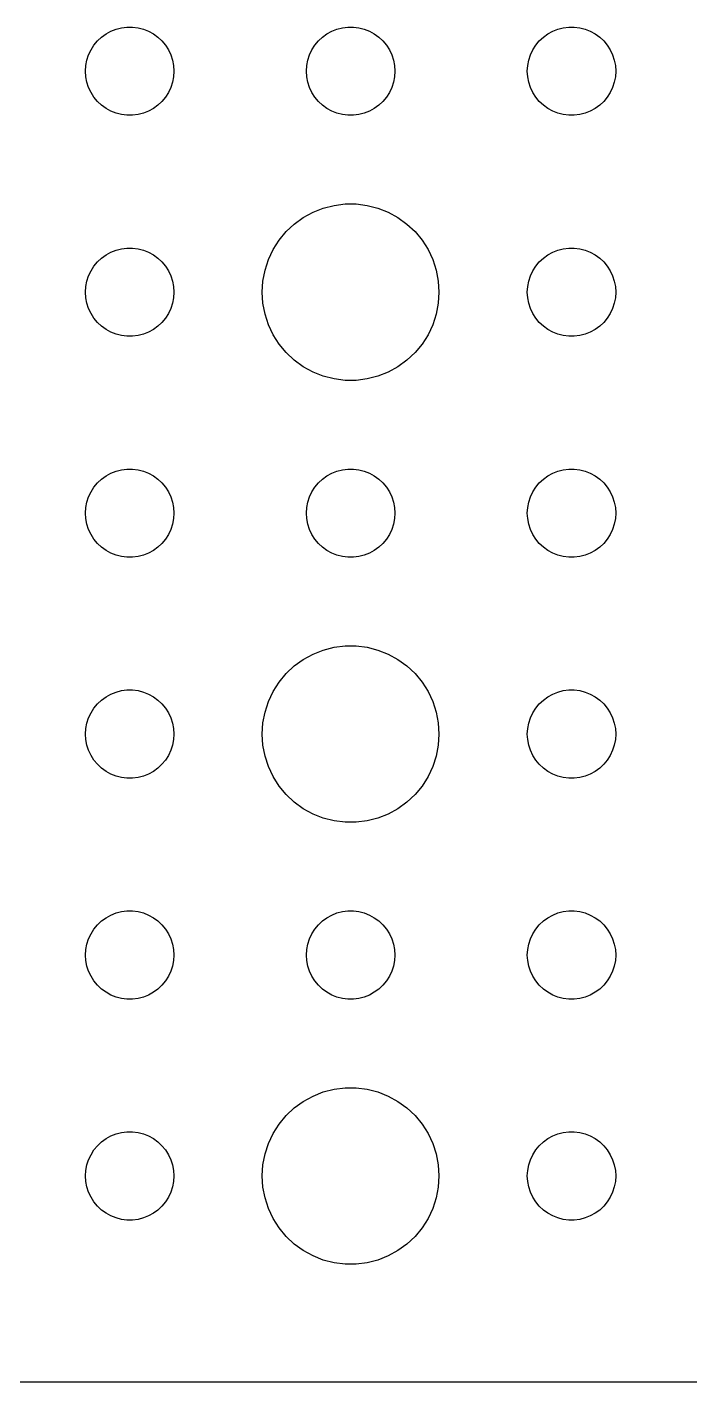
# Model space of a CAD drawing. Header units: metres. Extents: x -97 to 97, y -97 to 97.
# Drawn here: x 49.02 to 71.52, y -96.99 to -51 of the extents above; entities that cross this region are included whole.
import ezdxf

# ---------------------------------------------------------------- set-up
doc = ezdxf.new("R2010")
doc.units = ezdxf.units.M

msp = doc.modelspace()

# ---------------------------------------------------------------- linework, layer by layer
for p, q in [((52.0365, -51.0734), (52.2189, -51.0266)), ((52.2189, -51.0266), (52.4058, -51.003)), ((52.4058, -51.003), (52.5942, -51.003)), ((52.5942, -51.003), (52.7811, -51.0266)), ((52.7811, -51.0266), (52.9635, -51.0734)), ((59.5365, -51.0734), (59.7189, -51.0266)), ((59.7189, -51.0266), (59.9058, -51.003)), ((59.9058, -51.003), (60.0942, -51.003)), ((60.0942, -51.003), (60.2811, -51.0266)), ((60.2811, -51.0266), (60.4635, -51.0734)), ((67.0365, -51.0734), (67.2189, -51.0266)), ((67.2189, -51.0266), (67.4058, -51.003)), ((67.4058, -51.003), (67.5942, -51.003)), ((67.5942, -51.003), (67.7811, -51.0266)), ((67.7811, -51.0266), (67.9635, -51.0734)), ((51.2865, -51.6183), (51.4065, -51.4732)), ((51.4065, -51.4732), (51.5439, -51.3442)), ((51.5439, -51.3442), (51.6963, -51.2335)), ((51.6963, -51.2335), (51.8613, -51.1428)), ((51.8613, -51.1428), (52.0365, -51.0734)), ((52.9635, -51.0734), (53.1387, -51.1428)), ((53.1387, -51.1428), (53.3037, -51.2335)), ((53.3037, -51.2335), (53.4561, -51.3442)), ((53.4561, -51.3442), (53.5934, -51.4732)), ((53.5934, -51.4732), (53.7135, -51.6183)), ((58.7865, -51.6183), (58.9065, -51.4732)), ((58.9065, -51.4732), (59.0439, -51.3442)), ((59.0439, -51.3442), (59.1963, -51.2335)), ((59.1963, -51.2335), (59.3613, -51.1428)), ((59.3613, -51.1428), (59.5365, -51.0734)), ((60.4635, -51.0734), (60.6387, -51.1428)), ((60.6387, -51.1428), (60.8037, -51.2335)), ((60.8037, -51.2335), (60.9561, -51.3442)), ((60.9561, -51.3442), (61.0934, -51.4732)), ((61.0934, -51.4732), (61.2135, -51.6183)), ((66.2865, -51.6183), (66.4065, -51.4732)), ((66.4065, -51.4732), (66.5439, -51.3442)), ((66.5439, -51.3442), (66.6963, -51.2335)), ((66.6963, -51.2335), (66.8613, -51.1428)), ((66.8613, -51.1428), (67.0365, -51.0734)), ((67.9635, -51.0734), (68.1387, -51.1428)), ((68.1387, -51.1428), (68.3037, -51.2335)), ((68.3037, -51.2335), (68.4561, -51.3442)), ((68.4561, -51.3442), (68.5934, -51.4732)), ((68.5934, -51.4732), (68.7135, -51.6183)), ((51.0471, -52.127), (51.1053, -51.9478)), ((51.1053, -51.9478), (51.1855, -51.7774)), ((51.1855, -51.7774), (51.2865, -51.6183)), ((53.7135, -51.6183), (53.8145, -51.7774)), ((53.8145, -51.7774), (53.8947, -51.9478)), ((53.8947, -51.9478), (53.9529, -52.127)), ((58.5471, -52.127), (58.6053, -51.9478)), ((58.6053, -51.9478), (58.6855, -51.7774)), ((58.6855, -51.7774), (58.7865, -51.6183)), ((61.2135, -51.6183), (61.3145, -51.7774)), ((61.3145, -51.7774), (61.3947, -51.9478)), ((61.3947, -51.9478), (61.4529, -52.127)), ((66.0471, -52.127), (66.1053, -51.9478)), ((66.1053, -51.9478), (66.1855, -51.7774)), ((66.1855, -51.7774), (66.2865, -51.6183)), ((68.7135, -51.6183), (68.8145, -51.7774)), ((68.8145, -51.7774), (68.8947, -51.9478)), ((68.8947, -51.9478), (68.9529, -52.127)), ((51, -52.5), (51.0118, -52.312)), ((51.0118, -52.312), (51.0471, -52.127)), ((53.9529, -52.127), (53.9882, -52.312)), ((53.9882, -52.312), (54, -52.5)), ((58.5, -52.5), (58.5118, -52.312)), ((58.5118, -52.312), (58.5471, -52.127)), ((61.4529, -52.127), (61.4882, -52.312)), ((61.4882, -52.312), (61.5, -52.5)), ((66, -52.5), (66.0118, -52.312)), ((66.0118, -52.312), (66.0471, -52.127)), ((68.9529, -52.127), (68.9882, -52.312)), ((68.9882, -52.312), (69, -52.5)), ((51.0118, -52.688), (51, -52.5)), ((51.0471, -52.873), (51.0118, -52.688)), ((51.1053, -53.0522), (51.0471, -52.873)), ((53.9529, -52.873), (53.8947, -53.0522)), ((53.9882, -52.688), (53.9529, -52.873)), ((54, -52.5), (53.9882, -52.688)), ((58.5118, -52.688), (58.5, -52.5)), ((58.5471, -52.873), (58.5118, -52.688)), ((58.6053, -53.0522), (58.5471, -52.873)), ((61.4529, -52.873), (61.3947, -53.0522)), ((61.4882, -52.688), (61.4529, -52.873)), ((61.5, -52.5), (61.4882, -52.688)), ((66.0118, -52.688), (66, -52.5)), ((66.0471, -52.873), (66.0118, -52.688)), ((66.1053, -53.0522), (66.0471, -52.873)), ((68.9529, -52.873), (68.8947, -53.0522)), ((68.9882, -52.688), (68.9529, -52.873)), ((69, -52.5), (68.9882, -52.688)), ((51.1855, -53.2226), (51.1053, -53.0522)), ((51.2865, -53.3817), (51.1855, -53.2226)), ((53.8145, -53.2226), (53.7135, -53.3817)), ((53.8947, -53.0522), (53.8145, -53.2226)), ((58.6855, -53.2226), (58.6053, -53.0522)), ((58.7865, -53.3817), (58.6855, -53.2226)), ((61.3145, -53.2226), (61.2135, -53.3817)), ((61.3947, -53.0522), (61.3145, -53.2226)), ((66.1855, -53.2226), (66.1053, -53.0522)), ((66.2865, -53.3817), (66.1855, -53.2226)), ((68.8145, -53.2226), (68.7135, -53.3817)), ((68.8947, -53.0522), (68.8145, -53.2226)), ((51.4065, -53.5268), (51.2865, -53.3817)), ((51.5439, -53.6558), (51.4065, -53.5268)), ((51.6963, -53.7665), (51.5439, -53.6558)), ((51.8613, -53.8572), (51.6963, -53.7665)), ((53.3037, -53.7665), (53.1387, -53.8572)), ((53.4561, -53.6558), (53.3037, -53.7665)), ((53.5934, -53.5268), (53.4561, -53.6558)), ((53.7135, -53.3817), (53.5934, -53.5268)), ((58.9065, -53.5268), (58.7865, -53.3817)), ((59.0439, -53.6558), (58.9065, -53.5268)), ((59.1963, -53.7665), (59.0439, -53.6558)), ((59.3613, -53.8572), (59.1963, -53.7665)), ((60.8037, -53.7665), (60.6387, -53.8572)), ((60.9561, -53.6558), (60.8037, -53.7665)), ((61.0934, -53.5268), (60.9561, -53.6558)), ((61.2135, -53.3817), (61.0934, -53.5268)), ((66.4065, -53.5268), (66.2865, -53.3817)), ((66.5439, -53.6558), (66.4065, -53.5268)), ((66.6963, -53.7665), (66.5439, -53.6558)), ((66.8613, -53.8572), (66.6963, -53.7665)), ((68.3037, -53.7665), (68.1387, -53.8572)), ((68.4561, -53.6558), (68.3037, -53.7665)), ((68.5934, -53.5268), (68.4561, -53.6558)), ((68.7135, -53.3817), (68.5934, -53.5268)), ((52.0365, -53.9266), (51.8613, -53.8572)), ((52.2189, -53.9734), (52.0365, -53.9266)), ((52.4058, -53.997), (52.2189, -53.9734)), ((52.5942, -53.997), (52.4058, -53.997)), ((52.7811, -53.9734), (52.5942, -53.997)), ((52.9635, -53.9266), (52.7811, -53.9734)), ((53.1387, -53.8572), (52.9635, -53.9266)), ((59.5365, -53.9266), (59.3613, -53.8572)), ((59.7189, -53.9734), (59.5365, -53.9266)), ((59.9058, -53.997), (59.7189, -53.9734)), ((60.0942, -53.997), (59.9058, -53.997)), ((60.2811, -53.9734), (60.0942, -53.997)), ((60.4635, -53.9266), (60.2811, -53.9734)), ((60.6387, -53.8572), (60.4635, -53.9266)), ((67.0365, -53.9266), (66.8613, -53.8572)), ((67.2189, -53.9734), (67.0365, -53.9266)), ((67.4058, -53.997), (67.2189, -53.9734)), ((67.5942, -53.997), (67.4058, -53.997)), ((67.7811, -53.9734), (67.5942, -53.997)), ((67.9635, -53.9266), (67.7811, -53.9734)), ((68.1387, -53.8572), (67.9635, -53.9266)), ((59.4379, -57.0531), (59.8116, -57.0059)), ((59.8116, -57.0059), (60.1884, -57.0059)), ((60.1884, -57.0059), (60.5621, -57.0531)), ((58.0877, -57.6885), (58.3925, -57.467)), ((58.3925, -57.467), (58.7227, -57.2855)), ((58.7227, -57.2855), (59.0729, -57.1468)), ((59.0729, -57.1468), (59.4379, -57.0531)), ((60.5621, -57.0531), (60.927, -57.1468)), ((60.927, -57.1468), (61.2773, -57.2855)), ((61.2773, -57.2855), (61.6075, -57.467)), ((61.6075, -57.467), (61.9123, -57.6885)), ((57.8131, -57.9464), (58.0877, -57.6885)), ((61.9123, -57.6885), (62.1869, -57.9464)), ((57.3711, -58.5547), (57.5729, -58.2366)), ((57.5729, -58.2366), (57.8131, -57.9464)), ((62.1869, -57.9464), (62.427, -58.2366)), ((62.427, -58.2366), (62.6289, -58.5547)), ((51.4065, -58.9732), (51.5439, -58.8442)), ((51.5439, -58.8442), (51.6963, -58.7335)), ((51.6963, -58.7335), (51.8613, -58.6428)), ((51.8613, -58.6428), (52.0365, -58.5734)), ((52.0365, -58.5734), (52.2189, -58.5266)), ((52.2189, -58.5266), (52.4058, -58.503)), ((52.4058, -58.503), (52.5942, -58.503)), ((52.5942, -58.503), (52.7811, -58.5266)), ((52.7811, -58.5266), (52.9635, -58.5734)), ((52.9635, -58.5734), (53.1387, -58.6428)), ((53.1387, -58.6428), (53.3037, -58.7335)), ((53.3037, -58.7335), (53.4561, -58.8442)), ((53.4561, -58.8442), (53.5934, -58.9732)), ((57.2107, -58.8956), (57.3711, -58.5547)), ((62.6289, -58.5547), (62.7893, -58.8956)), ((66.4065, -58.9732), (66.5439, -58.8442)), ((66.5439, -58.8442), (66.6963, -58.7335)), ((66.6963, -58.7335), (66.8613, -58.6428)), ((66.8613, -58.6428), (67.0365, -58.5734)), ((67.0365, -58.5734), (67.2189, -58.5266)), ((67.2189, -58.5266), (67.4058, -58.503)), ((67.4058, -58.503), (67.5942, -58.503)), ((67.5942, -58.503), (67.7811, -58.5266)), ((67.7811, -58.5266), (67.9635, -58.5734)), ((67.9635, -58.5734), (68.1387, -58.6428)), ((68.1387, -58.6428), (68.3037, -58.7335)), ((68.3037, -58.7335), (68.4561, -58.8442)), ((68.4561, -58.8442), (68.5934, -58.9732)), ((51.1053, -59.4478), (51.1855, -59.2774)), ((51.1855, -59.2774), (51.2865, -59.1183)), ((51.2865, -59.1183), (51.4065, -58.9732)), ((53.5934, -58.9732), (53.7135, -59.1183)), ((53.7135, -59.1183), (53.8145, -59.2774)), ((53.8145, -59.2774), (53.8947, -59.4478)), ((57.0237, -59.624), (57.0942, -59.2539)), ((57.0942, -59.2539), (57.2107, -58.8956)), ((62.7893, -58.8956), (62.9057, -59.2539)), ((62.9057, -59.2539), (62.9763, -59.624)), ((66.1053, -59.4478), (66.1855, -59.2774)), ((66.1855, -59.2774), (66.2865, -59.1183)), ((66.2865, -59.1183), (66.4065, -58.9732)), ((68.5934, -58.9732), (68.7135, -59.1183)), ((68.7135, -59.1183), (68.8145, -59.2774)), ((68.8145, -59.2774), (68.8947, -59.4478)), ((51.0118, -59.812), (51.0471, -59.627)), ((51.0471, -59.627), (51.1053, -59.4478)), ((53.8947, -59.4478), (53.9529, -59.627)), ((53.9529, -59.627), (53.9882, -59.812)), ((57, -60), (57.0237, -59.624)), ((62.9763, -59.624), (63, -60)), ((66.0118, -59.812), (66.0471, -59.627)), ((66.0471, -59.627), (66.1053, -59.4478)), ((68.8947, -59.4478), (68.9529, -59.627)), ((68.9529, -59.627), (68.9882, -59.812)), ((51, -60), (51.0118, -59.812)), ((51.0118, -60.188), (51, -60)), ((51.0471, -60.373), (51.0118, -60.188)), ((53.9882, -60.188), (53.9529, -60.373)), ((53.9882, -59.812), (54, -60)), ((54, -60), (53.9882, -60.188)), ((57.0237, -60.376), (57, -60)), ((63, -60), (62.9763, -60.376)), ((66, -60), (66.0118, -59.812)), ((66.0118, -60.188), (66, -60)), ((66.0471, -60.373), (66.0118, -60.188)), ((68.9882, -60.188), (68.9529, -60.373)), ((68.9882, -59.812), (69, -60)), ((69, -60), (68.9882, -60.188)), ((51.1053, -60.5522), (51.0471, -60.373)), ((51.1855, -60.7226), (51.1053, -60.5522)), ((53.8947, -60.5522), (53.8145, -60.7226)), ((53.9529, -60.373), (53.8947, -60.5522)), ((57.0942, -60.7461), (57.0237, -60.376)), ((62.9763, -60.376), (62.9057, -60.7461)), ((66.1053, -60.5522), (66.0471, -60.373)), ((66.1855, -60.7226), (66.1053, -60.5522)), ((68.8947, -60.5522), (68.8145, -60.7226)), ((68.9529, -60.373), (68.8947, -60.5522)), ((51.2865, -60.8817), (51.1855, -60.7226)), ((51.4065, -61.0268), (51.2865, -60.8817)), ((51.5439, -61.1558), (51.4065, -61.0268)), ((51.6963, -61.2665), (51.5439, -61.1558)), ((53.4561, -61.1558), (53.3037, -61.2665)), ((53.5934, -61.0268), (53.4561, -61.1558)), ((53.7135, -60.8817), (53.5934, -61.0268)), ((53.8145, -60.7226), (53.7135, -60.8817)), ((57.2107, -61.1044), (57.0942, -60.7461)), ((57.3711, -61.4453), (57.2107, -61.1044)), ((62.7893, -61.1044), (62.6289, -61.4453)), ((62.9057, -60.7461), (62.7893, -61.1044)), ((66.2865, -60.8817), (66.1855, -60.7226)), ((66.4065, -61.0268), (66.2865, -60.8817)), ((66.5439, -61.1558), (66.4065, -61.0268)), ((66.6963, -61.2665), (66.5439, -61.1558)), ((68.4561, -61.1558), (68.3037, -61.2665)), ((68.5934, -61.0268), (68.4561, -61.1558)), ((68.7135, -60.8817), (68.5934, -61.0268)), ((68.8145, -60.7226), (68.7135, -60.8817)), ((51.8613, -61.3572), (51.6963, -61.2665)), ((52.0365, -61.4266), (51.8613, -61.3572)), ((52.2189, -61.4734), (52.0365, -61.4266)), ((52.4058, -61.497), (52.2189, -61.4734)), ((52.5942, -61.497), (52.4058, -61.497)), ((52.7811, -61.4734), (52.5942, -61.497)), ((52.9635, -61.4266), (52.7811, -61.4734)), ((53.1387, -61.3572), (52.9635, -61.4266)), ((53.3037, -61.2665), (53.1387, -61.3572)), ((57.5729, -61.7634), (57.3711, -61.4453)), ((62.6289, -61.4453), (62.427, -61.7634)), ((66.8613, -61.3572), (66.6963, -61.2665)), ((67.0365, -61.4266), (66.8613, -61.3572)), ((67.2189, -61.4734), (67.0365, -61.4266)), ((67.4058, -61.497), (67.2189, -61.4734)), ((67.5942, -61.497), (67.4058, -61.497)), ((67.7811, -61.4734), (67.5942, -61.497)), ((67.9635, -61.4266), (67.7811, -61.4734)), ((68.1387, -61.3572), (67.9635, -61.4266)), ((68.3037, -61.2665), (68.1387, -61.3572)), ((57.8131, -62.0536), (57.5729, -61.7634)), ((58.0877, -62.3115), (57.8131, -62.0536)), ((62.1869, -62.0536), (61.9123, -62.3115)), ((62.427, -61.7634), (62.1869, -62.0536)), ((58.3925, -62.533), (58.0877, -62.3115)), ((58.7227, -62.7145), (58.3925, -62.533)), ((61.6075, -62.533), (61.2773, -62.7145)), ((61.9123, -62.3115), (61.6075, -62.533)), ((59.0729, -62.8532), (58.7227, -62.7145)), ((59.4379, -62.9469), (59.0729, -62.8532)), ((59.8116, -62.9941), (59.4379, -62.9469)), ((60.1884, -62.9941), (59.8116, -62.9941)), ((60.5621, -62.9469), (60.1884, -62.9941)), ((60.927, -62.8532), (60.5621, -62.9469)), ((61.2773, -62.7145), (60.927, -62.8532)), ((51.6963, -66.2335), (51.8613, -66.1428)), ((51.8613, -66.1428), (52.0365, -66.0734)), ((52.0365, -66.0734), (52.2189, -66.0266)), ((52.2189, -66.0266), (52.4058, -66.003)), ((52.4058, -66.003), (52.5942, -66.003)), ((52.5942, -66.003), (52.7811, -66.0266)), ((52.7811, -66.0266), (52.9635, -66.0734)), ((52.9635, -66.0734), (53.1387, -66.1428)), ((53.1387, -66.1428), (53.3037, -66.2335)), ((59.1963, -66.2335), (59.3613, -66.1428)), ((59.3613, -66.1428), (59.5365, -66.0734)), ((59.5365, -66.0734), (59.7189, -66.0266)), ((59.7189, -66.0266), (59.9058, -66.003)), ((59.9058, -66.003), (60.0942, -66.003)), ((60.0942, -66.003), (60.2811, -66.0266)), ((60.2811, -66.0266), (60.4635, -66.0734)), ((60.4635, -66.0734), (60.6387, -66.1428)), ((60.6387, -66.1428), (60.8037, -66.2335)), ((66.6963, -66.2335), (66.8613, -66.1428)), ((66.8613, -66.1428), (67.0365, -66.0734)), ((67.0365, -66.0734), (67.2189, -66.0266)), ((67.2189, -66.0266), (67.4058, -66.003)), ((67.4058, -66.003), (67.5942, -66.003)), ((67.5942, -66.003), (67.7811, -66.0266)), ((67.7811, -66.0266), (67.9635, -66.0734)), ((67.9635, -66.0734), (68.1387, -66.1428)), ((68.1387, -66.1428), (68.3037, -66.2335)), ((51.1855, -66.7774), (51.2865, -66.6183)), ((51.2865, -66.6183), (51.4065, -66.4732)), ((51.4065, -66.4732), (51.5439, -66.3442)), ((51.5439, -66.3442), (51.6963, -66.2335)), ((53.3037, -66.2335), (53.4561, -66.3442)), ((53.4561, -66.3442), (53.5934, -66.4732)), ((53.5934, -66.4732), (53.7135, -66.6183)), ((53.7135, -66.6183), (53.8145, -66.7774)), ((58.6855, -66.7774), (58.7865, -66.6183)), ((58.7865, -66.6183), (58.9065, -66.4732)), ((58.9065, -66.4732), (59.0439, -66.3442)), ((59.0439, -66.3442), (59.1963, -66.2335)), ((60.8037, -66.2335), (60.9561, -66.3442)), ((60.9561, -66.3442), (61.0934, -66.4732)), ((61.0934, -66.4732), (61.2135, -66.6183)), ((61.2135, -66.6183), (61.3145, -66.7774)), ((66.1855, -66.7774), (66.2865, -66.6183)), ((66.2865, -66.6183), (66.4065, -66.4732)), ((66.4065, -66.4732), (66.5439, -66.3442)), ((66.5439, -66.3442), (66.6963, -66.2335)), ((68.3037, -66.2335), (68.4561, -66.3442)), ((68.4561, -66.3442), (68.5934, -66.4732)), ((68.5934, -66.4732), (68.7135, -66.6183)), ((68.7135, -66.6183), (68.8145, -66.7774)), ((51.0118, -67.312), (51.0471, -67.127)), ((51.0471, -67.127), (51.1053, -66.9478)), ((51.1053, -66.9478), (51.1855, -66.7774)), ((53.8145, -66.7774), (53.8947, -66.9478)), ((53.8947, -66.9478), (53.9529, -67.127)), ((53.9529, -67.127), (53.9882, -67.312)), ((58.5118, -67.312), (58.5471, -67.127)), ((58.5471, -67.127), (58.6053, -66.9478)), ((58.6053, -66.9478), (58.6855, -66.7774)), ((61.3145, -66.7774), (61.3947, -66.9478)), ((61.3947, -66.9478), (61.4529, -67.127)), ((61.4529, -67.127), (61.4882, -67.312)), ((66.0118, -67.312), (66.0471, -67.127)), ((66.0471, -67.127), (66.1053, -66.9478)), ((66.1053, -66.9478), (66.1855, -66.7774)), ((68.8145, -66.7774), (68.8947, -66.9478)), ((68.8947, -66.9478), (68.9529, -67.127)), ((68.9529, -67.127), (68.9882, -67.312)), ((51, -67.5), (51.0118, -67.312)), ((51.0118, -67.688), (51, -67.5)), ((53.9882, -67.312), (54, -67.5)), ((54, -67.5), (53.9882, -67.688)), ((58.5, -67.5), (58.5118, -67.312)), ((58.5118, -67.688), (58.5, -67.5)), ((61.4882, -67.312), (61.5, -67.5)), ((61.5, -67.5), (61.4882, -67.688)), ((66, -67.5), (66.0118, -67.312)), ((66.0118, -67.688), (66, -67.5)), ((68.9882, -67.312), (69, -67.5)), ((69, -67.5), (68.9882, -67.688)), ((51.0471, -67.873), (51.0118, -67.688)), ((51.1053, -68.0522), (51.0471, -67.873)), ((51.1855, -68.2226), (51.1053, -68.0522)), ((53.8947, -68.0522), (53.8145, -68.2226)), ((53.9529, -67.873), (53.8947, -68.0522)), ((53.9882, -67.688), (53.9529, -67.873)), ((58.5471, -67.873), (58.5118, -67.688)), ((58.6053, -68.0522), (58.5471, -67.873)), ((58.6855, -68.2226), (58.6053, -68.0522)), ((61.3947, -68.0522), (61.3145, -68.2226)), ((61.4529, -67.873), (61.3947, -68.0522)), ((61.4882, -67.688), (61.4529, -67.873)), ((66.0471, -67.873), (66.0118, -67.688)), ((66.1053, -68.0522), (66.0471, -67.873)), ((66.1855, -68.2226), (66.1053, -68.0522)), ((68.8947, -68.0522), (68.8145, -68.2226)), ((68.9529, -67.873), (68.8947, -68.0522)), ((68.9882, -67.688), (68.9529, -67.873)), ((51.2865, -68.3817), (51.1855, -68.2226)), ((51.4065, -68.5268), (51.2865, -68.3817)), ((53.7135, -68.3817), (53.5934, -68.5268)), ((53.8145, -68.2226), (53.7135, -68.3817)), ((58.7865, -68.3817), (58.6855, -68.2226)), ((58.9065, -68.5268), (58.7865, -68.3817)), ((61.2135, -68.3817), (61.0934, -68.5268)), ((61.3145, -68.2226), (61.2135, -68.3817)), ((66.2865, -68.3817), (66.1855, -68.2226)), ((66.4065, -68.5268), (66.2865, -68.3817)), ((68.7135, -68.3817), (68.5934, -68.5268)), ((68.8145, -68.2226), (68.7135, -68.3817)), ((51.5439, -68.6558), (51.4065, -68.5268)), ((51.6963, -68.7665), (51.5439, -68.6558)), ((51.8613, -68.8572), (51.6963, -68.7665)), ((52.0365, -68.9266), (51.8613, -68.8572)), ((52.2189, -68.9734), (52.0365, -68.9266)), ((52.4058, -68.997), (52.2189, -68.9734)), ((52.7811, -68.9734), (52.5942, -68.997)), ((52.9635, -68.9266), (52.7811, -68.9734)), ((53.1387, -68.8572), (52.9635, -68.9266)), ((53.3037, -68.7665), (53.1387, -68.8572)), ((53.4561, -68.6558), (53.3037, -68.7665)), ((53.5934, -68.5268), (53.4561, -68.6558)), ((59.0439, -68.6558), (58.9065, -68.5268)), ((59.1963, -68.7665), (59.0439, -68.6558)), ((59.3613, -68.8572), (59.1963, -68.7665)), ((59.5365, -68.9266), (59.3613, -68.8572)), ((59.7189, -68.9734), (59.5365, -68.9266)), ((59.9058, -68.997), (59.7189, -68.9734)), ((60.2811, -68.9734), (60.0942, -68.997)), ((60.4635, -68.9266), (60.2811, -68.9734)), ((60.6387, -68.8572), (60.4635, -68.9266)), ((60.8037, -68.7665), (60.6387, -68.8572)), ((60.9561, -68.6558), (60.8037, -68.7665)), ((61.0934, -68.5268), (60.9561, -68.6558)), ((66.5439, -68.6558), (66.4065, -68.5268)), ((66.6963, -68.7665), (66.5439, -68.6558)), ((66.8613, -68.8572), (66.6963, -68.7665)), ((67.0365, -68.9266), (66.8613, -68.8572)), ((67.2189, -68.9734), (67.0365, -68.9266)), ((67.4058, -68.997), (67.2189, -68.9734)), ((67.7811, -68.9734), (67.5942, -68.997)), ((67.9635, -68.9266), (67.7811, -68.9734)), ((68.1387, -68.8572), (67.9635, -68.9266)), ((68.3037, -68.7665), (68.1387, -68.8572)), ((68.4561, -68.6558), (68.3037, -68.7665)), ((68.5934, -68.5268), (68.4561, -68.6558)), ((52.5942, -68.997), (52.4058, -68.997)), ((60.0942, -68.997), (59.9058, -68.997)), ((67.5942, -68.997), (67.4058, -68.997)), ((58.7227, -72.2855), (59.0729, -72.1468)), ((59.0729, -72.1468), (59.4379, -72.0531)), ((59.4379, -72.0531), (59.8116, -72.0059)), ((59.8116, -72.0059), (60.1884, -72.0059)), ((60.1884, -72.0059), (60.5621, -72.0531)), ((60.5621, -72.0531), (60.927, -72.1468)), ((60.927, -72.1468), (61.2773, -72.2855)), ((58.0877, -72.6885), (58.3925, -72.467)), ((58.3925, -72.467), (58.7227, -72.2855)), ((61.2773, -72.2855), (61.6075, -72.467)), ((61.6075, -72.467), (61.9123, -72.6885)), ((57.5729, -73.2366), (57.8131, -72.9464)), ((57.8131, -72.9464), (58.0877, -72.6885)), ((61.9123, -72.6885), (62.1869, -72.9464)), ((62.1869, -72.9464), (62.427, -73.2366)), ((51.8613, -73.6428), (52.0365, -73.5734)), ((52.0365, -73.5734), (52.2189, -73.5266)), ((52.2189, -73.5266), (52.4058, -73.503)), ((52.4058, -73.503), (52.5942, -73.503)), ((52.5942, -73.503), (52.7811, -73.5266)), ((52.7811, -73.5266), (52.9635, -73.5734)), ((52.9635, -73.5734), (53.1387, -73.6428)), ((57.2107, -73.8956), (57.3711, -73.5547)), ((57.3711, -73.5547), (57.5729, -73.2366)), ((62.427, -73.2366), (62.6289, -73.5547)), ((62.6289, -73.5547), (62.7893, -73.8956)), ((66.8613, -73.6428), (67.0365, -73.5734)), ((67.0365, -73.5734), (67.2189, -73.5266)), ((67.2189, -73.5266), (67.4058, -73.503)), ((67.4058, -73.503), (67.5942, -73.503)), ((67.5942, -73.503), (67.7811, -73.5266)), ((67.7811, -73.5266), (67.9635, -73.5734)), ((67.9635, -73.5734), (68.1387, -73.6428)), ((51.2865, -74.1183), (51.4065, -73.9732)), ((51.4065, -73.9732), (51.5439, -73.8442)), ((51.5439, -73.8442), (51.6963, -73.7335)), ((51.6963, -73.7335), (51.8613, -73.6428)), ((53.1387, -73.6428), (53.3037, -73.7335)), ((53.3037, -73.7335), (53.4561, -73.8442)), ((53.4561, -73.8442), (53.5934, -73.9732)), ((53.5934, -73.9732), (53.7135, -74.1183)), ((57.0942, -74.2539), (57.2107, -73.8956)), ((62.7893, -73.8956), (62.9057, -74.2539)), ((66.2865, -74.1183), (66.4065, -73.9732)), ((66.4065, -73.9732), (66.5439, -73.8442)), ((66.5439, -73.8442), (66.6963, -73.7335)), ((66.6963, -73.7335), (66.8613, -73.6428)), ((68.1387, -73.6428), (68.3037, -73.7335)), ((68.3037, -73.7335), (68.4561, -73.8442)), ((68.4561, -73.8442), (68.5934, -73.9732)), ((68.5934, -73.9732), (68.7135, -74.1183)), ((51.0471, -74.627), (51.1053, -74.4478)), ((51.1053, -74.4478), (51.1855, -74.2774)), ((51.1855, -74.2774), (51.2865, -74.1183)), ((53.7135, -74.1183), (53.8145, -74.2774)), ((53.8145, -74.2774), (53.8947, -74.4478)), ((53.8947, -74.4478), (53.9529, -74.627)), ((57.0237, -74.624), (57.0942, -74.2539)), ((62.9057, -74.2539), (62.9763, -74.624)), ((66.0471, -74.627), (66.1053, -74.4478)), ((66.1053, -74.4478), (66.1855, -74.2774)), ((66.1855, -74.2774), (66.2865, -74.1183)), ((68.7135, -74.1183), (68.8145, -74.2774)), ((68.8145, -74.2774), (68.8947, -74.4478)), ((68.8947, -74.4478), (68.9529, -74.627)), ((51, -75), (51.0118, -74.812)), ((51.0118, -74.812), (51.0471, -74.627)), ((53.9529, -74.627), (53.9882, -74.812)), ((53.9882, -74.812), (54, -75)), ((57, -75), (57.0237, -74.624)), ((62.9763, -74.624), (63, -75)), ((66, -75), (66.0118, -74.812)), ((66.0118, -74.812), (66.0471, -74.627)), ((68.9529, -74.627), (68.9882, -74.812)), ((68.9882, -74.812), (69, -75)), ((51.0118, -75.188), (51, -75)), ((51.0471, -75.373), (51.0118, -75.188)), ((51.1053, -75.5522), (51.0471, -75.373)), ((53.9529, -75.373), (53.8947, -75.5522)), ((53.9882, -75.188), (53.9529, -75.373)), ((54, -75), (53.9882, -75.188)), ((57.0237, -75.376), (57, -75)), ((57.0942, -75.7461), (57.0237, -75.376)), ((62.9763, -75.376), (62.9057, -75.7461)), ((63, -75), (62.9763, -75.376)), ((66.0118, -75.188), (66, -75)), ((66.0471, -75.373), (66.0118, -75.188)), ((66.1053, -75.5522), (66.0471, -75.373)), ((68.9529, -75.373), (68.8947, -75.5522)), ((68.9882, -75.188), (68.9529, -75.373)), ((69, -75), (68.9882, -75.188)), ((51.1855, -75.7226), (51.1053, -75.5522)), ((51.2865, -75.8817), (51.1855, -75.7226)), ((53.8145, -75.7226), (53.7135, -75.8817)), ((53.8947, -75.5522), (53.8145, -75.7226)), ((57.2107, -76.1044), (57.0942, -75.7461)), ((62.9057, -75.7461), (62.7893, -76.1044)), ((66.1855, -75.7226), (66.1053, -75.5522)), ((66.2865, -75.8817), (66.1855, -75.7226)), ((68.8145, -75.7226), (68.7135, -75.8817)), ((68.8947, -75.5522), (68.8145, -75.7226)), ((51.4065, -76.0268), (51.2865, -75.8817)), ((51.5439, -76.1558), (51.4065, -76.0268)), ((51.6963, -76.2665), (51.5439, -76.1558)), ((51.8613, -76.3572), (51.6963, -76.2665)), ((53.3037, -76.2665), (53.1387, -76.3572)), ((53.4561, -76.1558), (53.3037, -76.2665)), ((53.5934, -76.0268), (53.4561, -76.1558)), ((53.7135, -75.8817), (53.5934, -76.0268)), ((57.3711, -76.4453), (57.2107, -76.1044)), ((62.7893, -76.1044), (62.6289, -76.4453)), ((66.4065, -76.0268), (66.2865, -75.8817)), ((66.5439, -76.1558), (66.4065, -76.0268)), ((66.6963, -76.2665), (66.5439, -76.1558)), ((66.8613, -76.3572), (66.6963, -76.2665)), ((68.3037, -76.2665), (68.1387, -76.3572)), ((68.4561, -76.1558), (68.3037, -76.2665)), ((68.5934, -76.0268), (68.4561, -76.1558)), ((68.7135, -75.8817), (68.5934, -76.0268)), ((52.0365, -76.4266), (51.8613, -76.3572)), ((52.2189, -76.4734), (52.0365, -76.4266)), ((52.4058, -76.497), (52.2189, -76.4734)), ((52.5942, -76.497), (52.4058, -76.497)), ((52.7811, -76.4734), (52.5942, -76.497)), ((52.9635, -76.4266), (52.7811, -76.4734)), ((53.1387, -76.3572), (52.9635, -76.4266)), ((57.5729, -76.7634), (57.3711, -76.4453)), ((57.8131, -77.0536), (57.5729, -76.7634)), ((62.427, -76.7634), (62.1869, -77.0536)), ((62.6289, -76.4453), (62.427, -76.7634)), ((67.0365, -76.4266), (66.8613, -76.3572)), ((67.2189, -76.4734), (67.0365, -76.4266)), ((67.4058, -76.497), (67.2189, -76.4734)), ((67.5942, -76.497), (67.4058, -76.497)), ((67.7811, -76.4734), (67.5942, -76.497)), ((67.9635, -76.4266), (67.7811, -76.4734)), ((68.1387, -76.3572), (67.9635, -76.4266)), ((58.0877, -77.3115), (57.8131, -77.0536)), ((62.1869, -77.0536), (61.9123, -77.3115)), ((58.3925, -77.533), (58.0877, -77.3115)), ((58.7227, -77.7145), (58.3925, -77.533)), ((59.0729, -77.8532), (58.7227, -77.7145)), ((61.2773, -77.7145), (60.927, -77.8532)), ((61.6075, -77.533), (61.2773, -77.7145)), ((61.9123, -77.3115), (61.6075, -77.533)), ((59.4379, -77.9469), (59.0729, -77.8532)), ((59.8116, -77.9941), (59.4379, -77.9469)), ((60.1884, -77.9941), (59.8116, -77.9941)), ((60.5621, -77.9469), (60.1884, -77.9941)), ((60.927, -77.8532), (60.5621, -77.9469)), ((51.4065, -81.4732), (51.5439, -81.3442)), ((51.5439, -81.3442), (51.6963, -81.2335)), ((51.6963, -81.2335), (51.8613, -81.1428)), ((51.8613, -81.1428), (52.0365, -81.0734)), ((52.0365, -81.0734), (52.2189, -81.0266)), ((52.2189, -81.0266), (52.4058, -81.003)), ((52.4058, -81.003), (52.5942, -81.003)), ((52.5942, -81.003), (52.7811, -81.0266)), ((52.7811, -81.0266), (52.9635, -81.0734)), ((52.9635, -81.0734), (53.1387, -81.1428)), ((53.1387, -81.1428), (53.3037, -81.2335)), ((53.3037, -81.2335), (53.4561, -81.3442)), ((53.4561, -81.3442), (53.5934, -81.4732)), ((58.9065, -81.4732), (59.0439, -81.3442)), ((59.0439, -81.3442), (59.1963, -81.2335)), ((59.1963, -81.2335), (59.3613, -81.1428)), ((59.3613, -81.1428), (59.5365, -81.0734)), ((59.5365, -81.0734), (59.7189, -81.0266)), ((59.7189, -81.0266), (59.9058, -81.003)), ((59.9058, -81.003), (60.0942, -81.003)), ((60.0942, -81.003), (60.2811, -81.0266)), ((60.2811, -81.0266), (60.4635, -81.0734)), ((60.4635, -81.0734), (60.6387, -81.1428)), ((60.6387, -81.1428), (60.8037, -81.2335)), ((60.8037, -81.2335), (60.9561, -81.3442)), ((60.9561, -81.3442), (61.0934, -81.4732)), ((66.4065, -81.4732), (66.5439, -81.3442)), ((66.5439, -81.3442), (66.6963, -81.2335)), ((66.6963, -81.2335), (66.8613, -81.1428)), ((66.8613, -81.1428), (67.0365, -81.0734)), ((67.0365, -81.0734), (67.2189, -81.0266)), ((67.2189, -81.0266), (67.4058, -81.003)), ((67.4058, -81.003), (67.5942, -81.003)), ((67.5942, -81.003), (67.7811, -81.0266)), ((67.7811, -81.0266), (67.9635, -81.0734)), ((67.9635, -81.0734), (68.1387, -81.1428)), ((68.1387, -81.1428), (68.3037, -81.2335)), ((68.3037, -81.2335), (68.4561, -81.3442)), ((68.4561, -81.3442), (68.5934, -81.4732)), ((51.1053, -81.9478), (51.1855, -81.7774)), ((51.1855, -81.7774), (51.2865, -81.6183)), ((51.2865, -81.6183), (51.4065, -81.4732)), ((53.5934, -81.4732), (53.7135, -81.6183)), ((53.7135, -81.6183), (53.8145, -81.7774)), ((53.8145, -81.7774), (53.8947, -81.9478)), ((58.6053, -81.9478), (58.6855, -81.7774)), ((58.6855, -81.7774), (58.7865, -81.6183)), ((58.7865, -81.6183), (58.9065, -81.4732)), ((61.0934, -81.4732), (61.2135, -81.6183)), ((61.2135, -81.6183), (61.3145, -81.7774)), ((61.3145, -81.7774), (61.3947, -81.9478)), ((66.1053, -81.9478), (66.1855, -81.7774)), ((66.1855, -81.7774), (66.2865, -81.6183)), ((66.2865, -81.6183), (66.4065, -81.4732)), ((68.5934, -81.4732), (68.7135, -81.6183)), ((68.7135, -81.6183), (68.8145, -81.7774)), ((68.8145, -81.7774), (68.8947, -81.9478)), ((51, -82.5), (51.0118, -82.312)), ((51.0118, -82.312), (51.0471, -82.127)), ((51.0471, -82.127), (51.1053, -81.9478)), ((53.8947, -81.9478), (53.9529, -82.127)), ((53.9529, -82.127), (53.9882, -82.312)), ((53.9882, -82.312), (54, -82.5)), ((58.5, -82.5), (58.5118, -82.312)), ((58.5118, -82.312), (58.5471, -82.127)), ((58.5471, -82.127), (58.6053, -81.9478)), ((61.3947, -81.9478), (61.4529, -82.127)), ((61.4529, -82.127), (61.4882, -82.312)), ((61.4882, -82.312), (61.5, -82.5)), ((66, -82.5), (66.0118, -82.312)), ((66.0118, -82.312), (66.0471, -82.127)), ((66.0471, -82.127), (66.1053, -81.9478)), ((68.8947, -81.9478), (68.9529, -82.127)), ((68.9529, -82.127), (68.9882, -82.312)), ((68.9882, -82.312), (69, -82.5)), ((51.0118, -82.688), (51, -82.5)), ((51.0471, -82.873), (51.0118, -82.688)), ((53.9882, -82.688), (53.9529, -82.873)), ((54, -82.5), (53.9882, -82.688)), ((58.5118, -82.688), (58.5, -82.5)), ((58.5471, -82.873), (58.5118, -82.688)), ((61.4882, -82.688), (61.4529, -82.873)), ((61.5, -82.5), (61.4882, -82.688)), ((66.0118, -82.688), (66, -82.5)), ((66.0471, -82.873), (66.0118, -82.688)), ((68.9882, -82.688), (68.9529, -82.873)), ((69, -82.5), (68.9882, -82.688)), ((51.1053, -83.0522), (51.0471, -82.873)), ((51.1855, -83.2226), (51.1053, -83.0522)), ((51.2865, -83.3817), (51.1855, -83.2226)), ((53.8145, -83.2226), (53.7135, -83.3817)), ((53.8947, -83.0522), (53.8145, -83.2226)), ((53.9529, -82.873), (53.8947, -83.0522)), ((58.6053, -83.0522), (58.5471, -82.873)), ((58.6855, -83.2226), (58.6053, -83.0522)), ((58.7865, -83.3817), (58.6855, -83.2226)), ((61.3145, -83.2226), (61.2135, -83.3817)), ((61.3947, -83.0522), (61.3145, -83.2226)), ((61.4529, -82.873), (61.3947, -83.0522)), ((66.1053, -83.0522), (66.0471, -82.873)), ((66.1855, -83.2226), (66.1053, -83.0522)), ((66.2865, -83.3817), (66.1855, -83.2226)), ((68.8145, -83.2226), (68.7135, -83.3817)), ((68.8947, -83.0522), (68.8145, -83.2226)), ((68.9529, -82.873), (68.8947, -83.0522)), ((51.4065, -83.5268), (51.2865, -83.3817)), ((51.5439, -83.6558), (51.4065, -83.5268)), ((51.6963, -83.7665), (51.5439, -83.6558)), ((53.4561, -83.6558), (53.3037, -83.7665)), ((53.5934, -83.5268), (53.4561, -83.6558)), ((53.7135, -83.3817), (53.5934, -83.5268)), ((58.9065, -83.5268), (58.7865, -83.3817)), ((59.0439, -83.6558), (58.9065, -83.5268)), ((59.1963, -83.7665), (59.0439, -83.6558)), ((60.9561, -83.6558), (60.8037, -83.7665)), ((61.0934, -83.5268), (60.9561, -83.6558)), ((61.2135, -83.3817), (61.0934, -83.5268)), ((66.4065, -83.5268), (66.2865, -83.3817)), ((66.5439, -83.6558), (66.4065, -83.5268)), ((66.6963, -83.7665), (66.5439, -83.6558)), ((68.4561, -83.6558), (68.3037, -83.7665)), ((68.5934, -83.5268), (68.4561, -83.6558)), ((68.7135, -83.3817), (68.5934, -83.5268)), ((51.8613, -83.8572), (51.6963, -83.7665)), ((52.0365, -83.9266), (51.8613, -83.8572)), ((52.2189, -83.9734), (52.0365, -83.9266)), ((52.4058, -83.997), (52.2189, -83.9734)), ((52.5942, -83.997), (52.4058, -83.997)), ((52.7811, -83.9734), (52.5942, -83.997)), ((52.9635, -83.9266), (52.7811, -83.9734)), ((53.1387, -83.8572), (52.9635, -83.9266)), ((53.3037, -83.7665), (53.1387, -83.8572)), ((59.3613, -83.8572), (59.1963, -83.7665)), ((59.5365, -83.9266), (59.3613, -83.8572)), ((59.7189, -83.9734), (59.5365, -83.9266)), ((59.9058, -83.997), (59.7189, -83.9734)), ((60.0942, -83.997), (59.9058, -83.997)), ((60.2811, -83.9734), (60.0942, -83.997)), ((60.4635, -83.9266), (60.2811, -83.9734)), ((60.6387, -83.8572), (60.4635, -83.9266)), ((60.8037, -83.7665), (60.6387, -83.8572)), ((66.8613, -83.8572), (66.6963, -83.7665)), ((67.0365, -83.9266), (66.8613, -83.8572)), ((67.2189, -83.9734), (67.0365, -83.9266)), ((67.4058, -83.997), (67.2189, -83.9734)), ((67.5942, -83.997), (67.4058, -83.997)), ((67.7811, -83.9734), (67.5942, -83.997)), ((67.9635, -83.9266), (67.7811, -83.9734)), ((68.1387, -83.8572), (67.9635, -83.9266)), ((68.3037, -83.7665), (68.1387, -83.8572)), ((58.3925, -87.467), (58.7227, -87.2855)), ((58.7227, -87.2855), (59.0729, -87.1468)), ((59.0729, -87.1468), (59.4379, -87.0531)), ((59.4379, -87.0531), (59.8116, -87.0059)), ((59.8116, -87.0059), (60.1884, -87.0059)), ((60.1884, -87.0059), (60.5621, -87.0531)), ((60.5621, -87.0531), (60.927, -87.1468)), ((60.927, -87.1468), (61.2773, -87.2855)), ((61.2773, -87.2855), (61.6075, -87.467)), ((57.8131, -87.9464), (58.0877, -87.6885)), ((58.0877, -87.6885), (58.3925, -87.467)), ((61.6075, -87.467), (61.9123, -87.6885)), ((61.9123, -87.6885), (62.1869, -87.9464)), ((57.3711, -88.5547), (57.5729, -88.2366)), ((57.5729, -88.2366), (57.8131, -87.9464)), ((62.1869, -87.9464), (62.427, -88.2366)), ((62.427, -88.2366), (62.6289, -88.5547)), ((51.5439, -88.8442), (51.6963, -88.7335)), ((51.6963, -88.7335), (51.8613, -88.6428)), ((51.8613, -88.6428), (52.0365, -88.5734)), ((52.0365, -88.5734), (52.2189, -88.5266)), ((52.2189, -88.5266), (52.4058, -88.503)), ((52.4058, -88.503), (52.5942, -88.503)), ((52.5942, -88.503), (52.7811, -88.5266)), ((52.7811, -88.5266), (52.9635, -88.5734)), ((52.9635, -88.5734), (53.1387, -88.6428)), ((53.1387, -88.6428), (53.3037, -88.7335)), ((53.3037, -88.7335), (53.4561, -88.8442)), ((57.2107, -88.8956), (57.3711, -88.5547)), ((62.6289, -88.5547), (62.7893, -88.8956)), ((66.5439, -88.8442), (66.6963, -88.7335)), ((66.6963, -88.7335), (66.8613, -88.6428)), ((66.8613, -88.6428), (67.0365, -88.5734)), ((67.0365, -88.5734), (67.2189, -88.5266)), ((67.2189, -88.5266), (67.4058, -88.503)), ((67.4058, -88.503), (67.5942, -88.503)), ((67.5942, -88.503), (67.7811, -88.5266)), ((67.7811, -88.5266), (67.9635, -88.5734)), ((67.9635, -88.5734), (68.1387, -88.6428)), ((68.1387, -88.6428), (68.3037, -88.7335)), ((68.3037, -88.7335), (68.4561, -88.8442)), ((51.1855, -89.2774), (51.2865, -89.1183)), ((51.2865, -89.1183), (51.4065, -88.9732)), ((51.4065, -88.9732), (51.5439, -88.8442)), ((53.4561, -88.8442), (53.5934, -88.9732)), ((53.5934, -88.9732), (53.7135, -89.1183)), ((53.7135, -89.1183), (53.8145, -89.2774)), ((57.0942, -89.2539), (57.2107, -88.8956)), ((62.7893, -88.8956), (62.9057, -89.2539)), ((66.1855, -89.2774), (66.2865, -89.1183)), ((66.2865, -89.1183), (66.4065, -88.9732)), ((66.4065, -88.9732), (66.5439, -88.8442)), ((68.4561, -88.8442), (68.5934, -88.9732)), ((68.5934, -88.9732), (68.7135, -89.1183)), ((68.7135, -89.1183), (68.8145, -89.2774)), ((51.0118, -89.812), (51.0471, -89.627)), ((51.0471, -89.627), (51.1053, -89.4478)), ((51.1053, -89.4478), (51.1855, -89.2774)), ((53.8145, -89.2774), (53.8947, -89.4478)), ((53.8947, -89.4478), (53.9529, -89.627)), ((53.9529, -89.627), (53.9882, -89.812)), ((57, -90), (57.0237, -89.624)), ((57.0237, -89.624), (57.0942, -89.2539)), ((62.9057, -89.2539), (62.9763, -89.624)), ((62.9763, -89.624), (63, -90)), ((66.0118, -89.812), (66.0471, -89.627)), ((66.0471, -89.627), (66.1053, -89.4478)), ((66.1053, -89.4478), (66.1855, -89.2774)), ((68.8145, -89.2774), (68.8947, -89.4478)), ((68.8947, -89.4478), (68.9529, -89.627)), ((68.9529, -89.627), (68.9882, -89.812)), ((51, -90), (51.0118, -89.812)), ((51.0118, -90.188), (51, -90)), ((53.9882, -89.812), (54, -90)), ((54, -90), (53.9882, -90.188)), ((57.0237, -90.376), (57, -90)), ((63, -90), (62.9763, -90.376)), ((66, -90), (66.0118, -89.812)), ((66.0118, -90.188), (66, -90)), ((68.9882, -89.812), (69, -90)), ((69, -90), (68.9882, -90.188)), ((51.0471, -90.373), (51.0118, -90.188)), ((51.1053, -90.5522), (51.0471, -90.373)), ((51.1855, -90.7226), (51.1053, -90.5522)), ((53.8947, -90.5522), (53.8145, -90.7226)), ((53.9529, -90.373), (53.8947, -90.5522)), ((53.9882, -90.188), (53.9529, -90.373)), ((57.0942, -90.7461), (57.0237, -90.376)), ((62.9763, -90.376), (62.9057, -90.7461)), ((66.0471, -90.373), (66.0118, -90.188)), ((66.1053, -90.5522), (66.0471, -90.373)), ((66.1855, -90.7226), (66.1053, -90.5522)), ((68.8947, -90.5522), (68.8145, -90.7226)), ((68.9529, -90.373), (68.8947, -90.5522)), ((68.9882, -90.188), (68.9529, -90.373)), ((51.2865, -90.8817), (51.1855, -90.7226)), ((51.4065, -91.0268), (51.2865, -90.8817)), ((51.5439, -91.1558), (51.4065, -91.0268)), ((53.5934, -91.0268), (53.4561, -91.1558)), ((53.7135, -90.8817), (53.5934, -91.0268)), ((53.8145, -90.7226), (53.7135, -90.8817)), ((57.2107, -91.1044), (57.0942, -90.7461)), ((62.9057, -90.7461), (62.7893, -91.1044)), ((66.2865, -90.8817), (66.1855, -90.7226)), ((66.4065, -91.0268), (66.2865, -90.8817)), ((66.5439, -91.1558), (66.4065, -91.0268)), ((68.5934, -91.0268), (68.4561, -91.1558)), ((68.7135, -90.8817), (68.5934, -91.0268)), ((68.8145, -90.7226), (68.7135, -90.8817)), ((51.6963, -91.2665), (51.5439, -91.1558)), ((51.8613, -91.3572), (51.6963, -91.2665)), ((52.0365, -91.4266), (51.8613, -91.3572)), ((52.2189, -91.4734), (52.0365, -91.4266)), ((52.4058, -91.497), (52.2189, -91.4734)), ((52.5942, -91.497), (52.4058, -91.497)), ((52.7811, -91.4734), (52.5942, -91.497)), ((52.9635, -91.4266), (52.7811, -91.4734)), ((53.1387, -91.3572), (52.9635, -91.4266)), ((53.3037, -91.2665), (53.1387, -91.3572)), ((53.4561, -91.1558), (53.3037, -91.2665)), ((57.3711, -91.4453), (57.2107, -91.1044)), ((57.5729, -91.7634), (57.3711, -91.4453)), ((62.6289, -91.4453), (62.427, -91.7634)), ((62.7893, -91.1044), (62.6289, -91.4453)), ((66.6963, -91.2665), (66.5439, -91.1558)), ((66.8613, -91.3572), (66.6963, -91.2665)), ((67.0365, -91.4266), (66.8613, -91.3572)), ((67.2189, -91.4734), (67.0365, -91.4266)), ((67.4058, -91.497), (67.2189, -91.4734)), ((67.5942, -91.497), (67.4058, -91.497)), ((67.7811, -91.4734), (67.5942, -91.497)), ((67.9635, -91.4266), (67.7811, -91.4734)), ((68.1387, -91.3572), (67.9635, -91.4266)), ((68.3037, -91.2665), (68.1387, -91.3572)), ((68.4561, -91.1558), (68.3037, -91.2665)), ((57.8131, -92.0536), (57.5729, -91.7634)), ((62.427, -91.7634), (62.1869, -92.0536)), ((58.0877, -92.3115), (57.8131, -92.0536)), ((58.3925, -92.533), (58.0877, -92.3115)), ((61.9123, -92.3115), (61.6075, -92.533)), ((62.1869, -92.0536), (61.9123, -92.3115)), ((58.7227, -92.7145), (58.3925, -92.533)), ((59.0729, -92.8532), (58.7227, -92.7145)), ((59.4379, -92.9469), (59.0729, -92.8532)), ((60.927, -92.8532), (60.5621, -92.9469)), ((61.2773, -92.7145), (60.927, -92.8532)), ((61.6075, -92.533), (61.2773, -92.7145)), ((59.8116, -92.9941), (59.4379, -92.9469)), ((60.1884, -92.9941), (59.8116, -92.9941)), ((60.5621, -92.9469), (60.1884, -92.9941)), ((-92.3139, -96.9901), (92.3139, -96.9901))]:
    msp.add_line(p, q)

doc.saveas('drawing.dxf')
